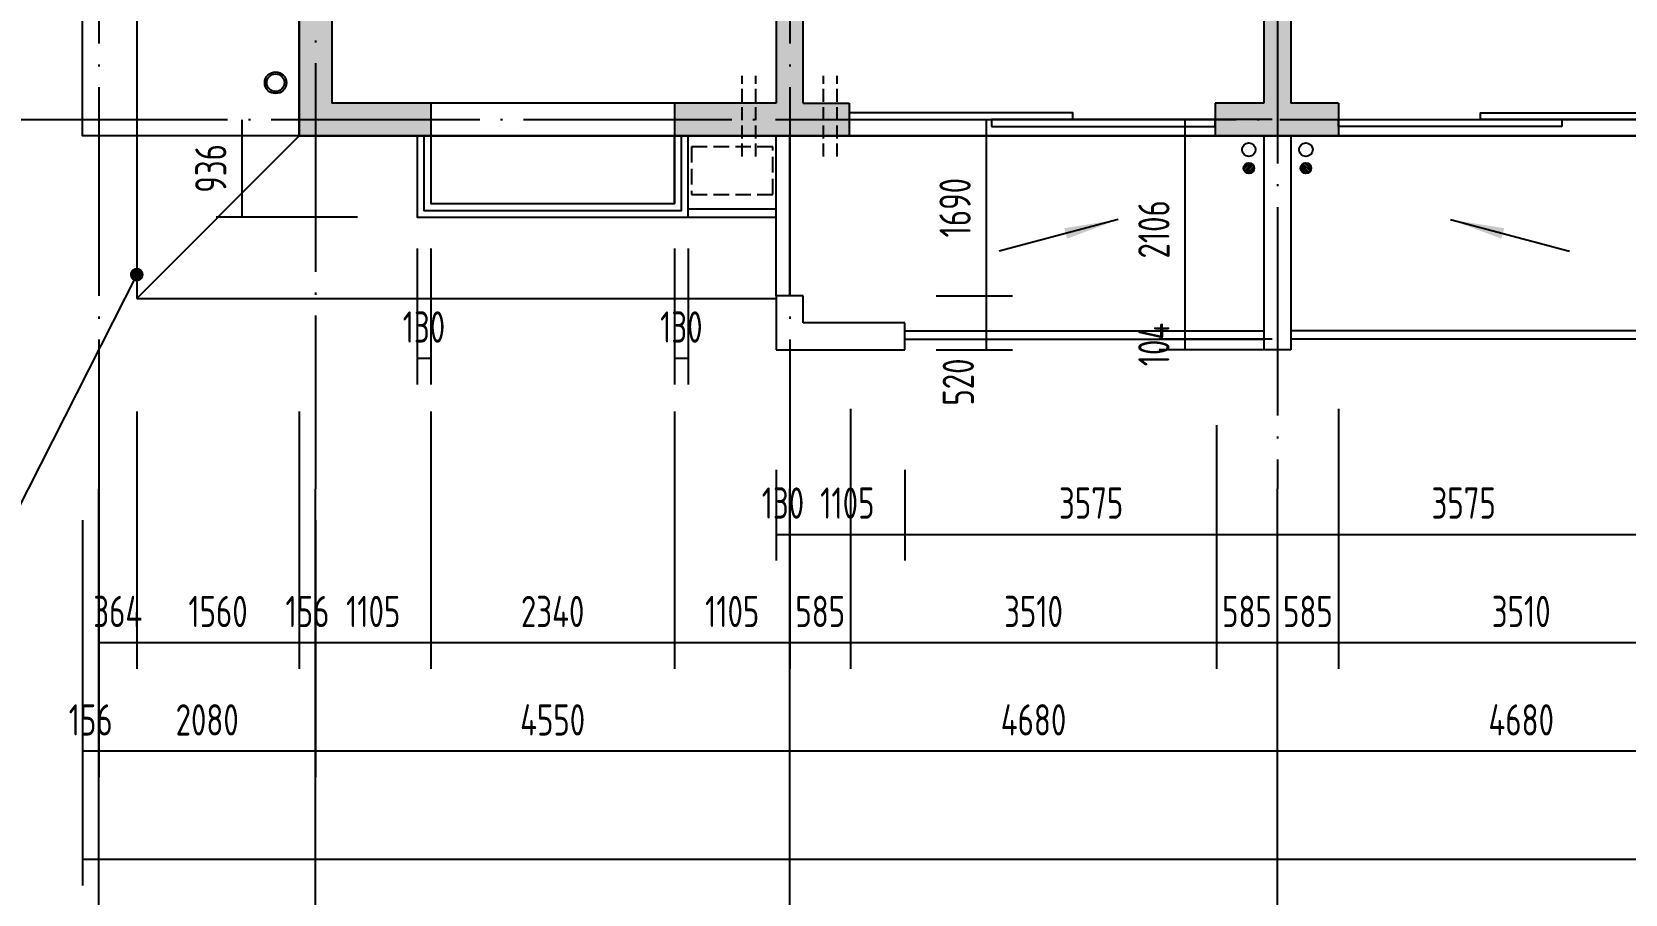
# Model space of a CAD drawing. Extents: x -726032 to 135930, y -151624 to 587044.
# Drawn here: x -712407 to -697117, y 542591 to 550864 of the extents above; entities that cross this region are included whole.
import ezdxf

# ---------------------------------------------------------------- set-up
doc = ezdxf.new("R2010")
doc.units = 0
doc.header["$LTSCALE"] = 1000
doc.header["$MEASUREMENT"] = 0
doc.linetypes.add('DASH', pattern=[0.35, 0.25, -0.1])
doc.linetypes.add('DOTE', pattern=[2.42, 2, -0.2, 0.02, -0.2])
doc.layers.get('0').update_dxf_attribs({"linetype": 'CONTINUOUS'})
doc.layers.get('DEFPOINTS').update_dxf_attribs({"color": 1, "linetype": 'CONTINUOUS'})
for name, color, linetype in [('AXIS', 245, 'CONTINUOUS'), ('COLUMN', 170, 'CONTINUOUS'), ('DOTE', 8, 'DOTE'), ('GROUND', 45, 'CONTINUOUS'), ('PUB_DIM', 245, 'CONTINUOUS'), ('ROOF', 4, 'CONTINUOUS'), ('WALL', 255, 'CONTINUOUS'), ('WINDOW', 155, 'CONTINUOUS'), ('引线', 213, 'CONTINUOUS'), ('空调', 245, 'CONTINUOUS'), ('雨水管', 20, 'CONTINUOUS')]:
    doc.layers.add(name, color=color, linetype=linetype)
doc.styles.add('DIM_FONT', font='isocp.shx', dxfattribs={"width": 0.8})
doc.dimstyles.new('AXIS', dxfattribs={"dimtxt": 300, "dimasz": 1, "dimexe": 250, "dimexo": 300, "dimgap": 150, "dimtad": 1, "dimdec": 0, "dimzin": 0, "dimdsep": 46, "dimtxsty": 'DIM_FONT', "dimcen": 0.09, "dimse1": 1, "dimse2": 1, "dimclrt": 142, "dimadec": 0, "dimazin": 0, "dimtfac": 1, "dimtdec": 0, "dimtix": 1, "dimtmove": 2, "dimatfit": 3, "dimfxl": 1, "dimtolj": 1, "dimtzin": 0, "dimarcsym": 0})
doc.dimstyles.new('DIMA', dxfattribs={"dimtxt": 300, "dimasz": 1, "dimexe": 250, "dimexo": 300, "dimgap": 150, "dimtad": 1, "dimdec": 0, "dimzin": 0, "dimdsep": 46, "dimtxsty": 'DIM_FONT', "dimcen": 0.09, "dimse1": 1, "dimclrt": 142, "dimadec": 0, "dimazin": 0, "dimtfac": 1, "dimtdec": 0, "dimtix": 1, "dimtmove": 2, "dimatfit": 3, "dimfxl": 1, "dimtolj": 1, "dimtzin": 0, "dimarcsym": 0})
doc.dimstyles.new('DIMB', dxfattribs={"dimtxt": 300, "dimasz": 1, "dimexe": 250, "dimexo": 300, "dimgap": 150, "dimtad": 1, "dimdec": 0, "dimzin": 0, "dimdsep": 46, "dimtxsty": 'DIM_FONT', "dimcen": 0.09, "dimse2": 1, "dimclrt": 142, "dimadec": 0, "dimazin": 0, "dimtfac": 1, "dimtdec": 0, "dimtix": 1, "dimtmove": 2, "dimatfit": 3, "dimfxl": 1, "dimtolj": 1, "dimtzin": 0, "dimarcsym": 0})
doc.dimstyles.new('DIMN', dxfattribs={"dimtxt": 300, "dimasz": 1, "dimexe": 250, "dimexo": 300, "dimgap": 150, "dimtad": 1, "dimdec": 0, "dimzin": 0, "dimdsep": 46, "dimtxsty": 'DIM_FONT', "dimcen": 0.09, "dimclrt": 142, "dimadec": 0, "dimazin": 0, "dimtfac": 1, "dimtdec": 0, "dimtix": 1, "dimtmove": 2, "dimatfit": 3, "dimfxl": 1, "dimtolj": 1, "dimtzin": 0, "dimarcsym": 0})

# ---------------------------------------------------------------- blocks, each defined once
blk = doc.blocks.new('*D513')
at = {"layer": 'AXIS', "color": 0, "lineweight": -2, "transparency": 16777216}
for p, q in [((-711920, 546180), (-711920, 542673)), ((-643241, 546180), (-643241, 542673)), ((-643242, 542923), (-711919, 542923))]:
    blk.add_line(p, q, dxfattribs=at)
at = {"layer": 'AXIS', "color": 0, "transparency": 16777216}
for points in [[(-711919, 542923), (-711919, 542923), (-711920, 542923)], [(-643242, 542923), (-643242, 542923), (-643241, 542923)]]:
    blk.add_solid(points, dxfattribs=at)
at = {"layer": 'DEFPOINTS', "color": 0, "transparency": 16777216}
for p in [(-711920, 546480), (-643241, 546480), (-711920, 542923)]:
    blk.add_point(p, dxfattribs=at)
at = {"layer": 'AXIS', "color": 142, "transparency": 16777216, "insert": (-677580, 543223), "char_height": 300, "attachment_point": 5, "style": 'DIM_FONT'}
blk.add_mtext('\\A1;68679', dxfattribs=at)
blk = doc.blocks.new('*D3342')
at = {"layer": 'AXIS', "color": 0, "lineweight": -2, "transparency": 16777216}
blk.add_line((-700455, 543963), (-705133, 543963), dxfattribs=at)
at = {"layer": 'AXIS', "color": 0, "transparency": 16777216}
for points in [[(-705133, 543963), (-705133, 543963), (-705134, 543963)], [(-700455, 543963), (-700455, 543963), (-700454, 543963)]]:
    blk.add_solid(points, dxfattribs=at)
at = {"layer": 'DEFPOINTS', "color": 0, "transparency": 16777216}
for p in [(-705134, 546480), (-700454, 546480), (-705134, 543963)]:
    blk.add_point(p, dxfattribs=at)
at = {"layer": 'AXIS', "color": 142, "transparency": 16777216, "insert": (-702794, 544263), "char_height": 300, "attachment_point": 5, "style": 'DIM_FONT'}
blk.add_mtext('\\A1;4680', dxfattribs=at)
blk = doc.blocks.new('*D1122')
at = {"layer": 'DEFPOINTS', "color": 0, "transparency": 16777216}
for p in [(-704549, 547546), (-701039, 547390), (-704549, 545003)]:
    blk.add_point(p, dxfattribs=at)
at = {"layer": 'PUB_DIM', "color": 0, "lineweight": -2, "transparency": 16777216}
for p, q in [((-704549, 547246), (-704549, 544753)), ((-701039, 547090), (-701039, 544753)), ((-701040, 545003), (-704548, 545003))]:
    blk.add_line(p, q, dxfattribs=at)
at = {"layer": 'PUB_DIM', "color": 0, "transparency": 16777216}
for points in [[(-704548, 545003), (-704548, 545003), (-704549, 545003)], [(-701040, 545003), (-701040, 545003), (-701039, 545003)]]:
    blk.add_solid(points, dxfattribs=at)
at = {"layer": 'PUB_DIM', "color": 142, "transparency": 16777216, "insert": (-702794, 545303), "char_height": 300, "attachment_point": 5, "style": 'DIM_FONT'}
blk.add_mtext('\\A1;3510', dxfattribs=at)
blk = doc.blocks.new('*D3745')
at = {"layer": 'DEFPOINTS', "color": 0, "transparency": 16777216}
for p in [(-704029, 546963), (-700454, 546963), (-700454, 546043)]:
    blk.add_point(p, dxfattribs=at)
at = {"layer": 'PUB_DIM', "color": 0, "lineweight": -2, "transparency": 16777216}
for p, q in [((-704029, 546663), (-704029, 545793)), ((-704028, 546043), (-700455, 546043))]:
    blk.add_line(p, q, dxfattribs=at)
at = {"layer": 'PUB_DIM', "color": 0, "transparency": 16777216}
for points in [[(-704028, 546043), (-704028, 546043), (-704029, 546043)], [(-700455, 546043), (-700455, 546043), (-700454, 546043)]]:
    blk.add_solid(points, dxfattribs=at)
at = {"layer": 'PUB_DIM', "color": 142, "transparency": 16777216, "insert": (-702241, 546343), "char_height": 300, "attachment_point": 5, "style": 'DIM_FONT'}
blk.add_mtext('\\A1;3575', dxfattribs=at)
blk = doc.blocks.new('*D1156')
at = {"layer": 'DEFPOINTS', "color": 0, "transparency": 16777216}
for p in [(-705134, 547546), (-704549, 547546), (-705134, 545003)]:
    blk.add_point(p, dxfattribs=at)
at = {"layer": 'PUB_DIM', "color": 0, "lineweight": -2, "transparency": 16777216}
for p, q in [((-705134, 547246), (-705134, 544753)), ((-704549, 547246), (-704549, 544753)), ((-705135, 545003), (-705136, 545003)), ((-704549, 545003), (-705134, 545003)), ((-704548, 545003), (-704547, 545003))]:
    blk.add_line(p, q, dxfattribs=at)
at = {"layer": 'PUB_DIM', "color": 0, "transparency": 16777216}
for points in [[(-705135, 545003), (-705135, 545003), (-705134, 545003)], [(-704548, 545003), (-704548, 545003), (-704549, 545003)]]:
    blk.add_solid(points, dxfattribs=at)
at = {"layer": 'PUB_DIM', "color": 142, "transparency": 16777216, "insert": (-704841, 545303), "char_height": 300, "attachment_point": 5, "style": 'DIM_FONT'}
blk.add_mtext('\\A1;585', dxfattribs=at)
blk = doc.blocks.new('*D3756')
at = {"layer": 'DEFPOINTS', "color": 0, "transparency": 16777216}
for p in [(-705264, 546963), (-705134, 546963), (-705134, 546043)]:
    blk.add_point(p, dxfattribs=at)
at = {"layer": 'PUB_DIM', "color": 0, "lineweight": -2, "transparency": 16777216}
for p, q in [((-705264, 546663), (-705264, 545793)), ((-705265, 546043), (-705266, 546043)), ((-705264, 546043), (-705134, 546043)), ((-705133, 546043), (-705132, 546043))]:
    blk.add_line(p, q, dxfattribs=at)
at = {"layer": 'PUB_DIM', "color": 0, "transparency": 16777216}
for points in [[(-705265, 546043), (-705265, 546043), (-705264, 546043)], [(-705133, 546043), (-705133, 546043), (-705134, 546043)]]:
    blk.add_solid(points, dxfattribs=at)
at = {"layer": 'PUB_DIM', "color": 142, "transparency": 16777216, "insert": (-705199, 546343), "char_height": 300, "attachment_point": 5, "style": 'DIM_FONT'}
blk.add_mtext('\\A1;130', dxfattribs=at)
blk = doc.blocks.new('*D2404')
at = {"layer": 'DEFPOINTS', "color": 0, "transparency": 16777216}
for p in [(-705134, 546963), (-704029, 546963), (-704029, 546043)]:
    blk.add_point(p, dxfattribs=at)
at = {"layer": 'PUB_DIM', "color": 0, "lineweight": -2, "transparency": 16777216}
for p, q in [((-704029, 546663), (-704029, 545793)), ((-705133, 546043), (-704030, 546043))]:
    blk.add_line(p, q, dxfattribs=at)
at = {"layer": 'PUB_DIM', "color": 0, "transparency": 16777216}
for points in [[(-705133, 546043), (-705133, 546043), (-705134, 546043)], [(-704030, 546043), (-704030, 546043), (-704029, 546043)]]:
    blk.add_solid(points, dxfattribs=at)
at = {"layer": 'PUB_DIM', "color": 142, "transparency": 16777216, "insert": (-704581, 546343), "char_height": 300, "attachment_point": 5, "style": 'DIM_FONT'}
blk.add_mtext('\\A1;1105', dxfattribs=at)
blk = doc.blocks.new('*D1161')
at = {"layer": 'DEFPOINTS', "color": 0, "transparency": 16777216}
for p in [(-708579, 547520), (-706239, 547520), (-708579, 545003)]:
    blk.add_point(p, dxfattribs=at)
at = {"layer": 'PUB_DIM', "color": 0, "lineweight": -2, "transparency": 16777216}
for p, q in [((-708579, 547220), (-708579, 544753)), ((-706239, 547220), (-706239, 544753)), ((-706240, 545003), (-708578, 545003))]:
    blk.add_line(p, q, dxfattribs=at)
at = {"layer": 'PUB_DIM', "color": 0, "transparency": 16777216}
for points in [[(-708578, 545003), (-708578, 545003), (-708579, 545003)], [(-706240, 545003), (-706240, 545003), (-706239, 545003)]]:
    blk.add_solid(points, dxfattribs=at)
at = {"layer": 'PUB_DIM', "color": 142, "transparency": 16777216, "insert": (-707409, 545303), "char_height": 300, "attachment_point": 5, "style": 'DIM_FONT'}
blk.add_mtext('\\A1;2340', dxfattribs=at)
blk = doc.blocks.new('*D1162')
at = {"layer": 'DEFPOINTS', "color": 0, "transparency": 16777216}
for p in [(-708709, 549086), (-708579, 549086), (-708579, 547732)]:
    blk.add_point(p, dxfattribs=at)
at = {"layer": 'PUB_DIM', "color": 0, "lineweight": -2, "transparency": 16777216}
for p, q in [((-708709, 548786), (-708709, 547482)), ((-708579, 548786), (-708579, 547482)), ((-708710, 547732), (-708711, 547732)), ((-708709, 547732), (-708579, 547732)), ((-708578, 547732), (-708577, 547732))]:
    blk.add_line(p, q, dxfattribs=at)
at = {"layer": 'PUB_DIM', "color": 0, "transparency": 16777216}
for points in [[(-708710, 547732), (-708710, 547732), (-708709, 547732)], [(-708578, 547732), (-708578, 547732), (-708579, 547732)]]:
    blk.add_solid(points, dxfattribs=at)
at = {"layer": 'PUB_DIM', "color": 142, "transparency": 16777216, "insert": (-708644, 548032), "char_height": 300, "attachment_point": 5, "style": 'DIM_FONT'}
blk.add_mtext('\\A1;130', dxfattribs=at)
blk = doc.blocks.new('*D1163')
at = {"layer": 'DEFPOINTS', "color": 0, "transparency": 16777216}
for p in [(-706239, 549086), (-706109, 549086), (-706109, 547732)]:
    blk.add_point(p, dxfattribs=at)
at = {"layer": 'PUB_DIM', "color": 0, "lineweight": -2, "transparency": 16777216}
for p, q in [((-706239, 548786), (-706239, 547482)), ((-706109, 548786), (-706109, 547482)), ((-706240, 547732), (-706241, 547732)), ((-706239, 547732), (-706109, 547732)), ((-706108, 547732), (-706107, 547732))]:
    blk.add_line(p, q, dxfattribs=at)
at = {"layer": 'PUB_DIM', "color": 0, "transparency": 16777216}
for points in [[(-706240, 547732), (-706240, 547732), (-706239, 547732)], [(-706108, 547732), (-706108, 547732), (-706109, 547732)]]:
    blk.add_solid(points, dxfattribs=at)
at = {"layer": 'PUB_DIM', "color": 142, "transparency": 16777216, "insert": (-706174, 548032), "char_height": 300, "attachment_point": 5, "style": 'DIM_FONT'}
blk.add_mtext('\\A1;130', dxfattribs=at)
blk = doc.blocks.new('*D2406')
at = {"layer": 'DEFPOINTS', "color": 0, "transparency": 16777216}
for p in [(-709840, 547520), (-709684, 547520), (-709840, 545003)]:
    blk.add_point(p, dxfattribs=at)
at = {"layer": 'PUB_DIM', "color": 0, "lineweight": -2, "transparency": 16777216}
for p, q in [((-709840, 547220), (-709840, 544753)), ((-709841, 545003), (-709842, 545003)), ((-709684, 545003), (-709840, 545003)), ((-709683, 545003), (-709682, 545003))]:
    blk.add_line(p, q, dxfattribs=at)
at = {"layer": 'PUB_DIM', "color": 0, "transparency": 16777216}
for points in [[(-709841, 545003), (-709841, 545003), (-709840, 545003)], [(-709683, 545003), (-709683, 545003), (-709684, 545003)]]:
    blk.add_solid(points, dxfattribs=at)
at = {"layer": 'PUB_DIM', "color": 142, "transparency": 16777216, "insert": (-709762, 545303), "char_height": 300, "attachment_point": 5, "style": 'DIM_FONT'}
blk.add_mtext('\\A1;156', dxfattribs=at)
blk = doc.blocks.new('*D1165')
at = {"layer": 'DEFPOINTS', "color": 0, "transparency": 16777216}
for p in [(-711764, 547520), (-711400, 547520), (-711764, 545003)]:
    blk.add_point(p, dxfattribs=at)
at = {"layer": 'PUB_DIM', "color": 0, "lineweight": -2, "transparency": 16777216}
for p, q in [((-711764, 547220), (-711764, 544753)), ((-711400, 547220), (-711400, 544753)), ((-711765, 545003), (-711766, 545003)), ((-711400, 545003), (-711764, 545003)), ((-711399, 545003), (-711398, 545003))]:
    blk.add_line(p, q, dxfattribs=at)
at = {"layer": 'PUB_DIM', "color": 0, "transparency": 16777216}
for points in [[(-711765, 545003), (-711765, 545003), (-711764, 545003)], [(-711399, 545003), (-711399, 545003), (-711400, 545003)]]:
    blk.add_solid(points, dxfattribs=at)
at = {"layer": 'PUB_DIM', "color": 142, "transparency": 16777216, "insert": (-711582, 545303), "char_height": 300, "attachment_point": 5, "style": 'DIM_FONT'}
blk.add_mtext('\\A1;364', dxfattribs=at)
blk = doc.blocks.new('*D1166')
at = {"layer": 'AXIS', "color": 0, "lineweight": -2, "transparency": 16777216}
for p, q in [((-711920, 546180), (-711920, 543713)), ((-711764, 546180), (-711764, 543713)), ((-711921, 543963), (-711922, 543963)), ((-711764, 543963), (-711920, 543963)), ((-711763, 543963), (-711762, 543963))]:
    blk.add_line(p, q, dxfattribs=at)
at = {"layer": 'AXIS', "color": 0, "transparency": 16777216}
for points in [[(-711921, 543963), (-711921, 543963), (-711920, 543963)], [(-711763, 543963), (-711763, 543963), (-711764, 543963)]]:
    blk.add_solid(points, dxfattribs=at)
at = {"layer": 'DEFPOINTS', "color": 0, "transparency": 16777216}
for p in [(-711920, 546480), (-711764, 546480), (-711920, 543963)]:
    blk.add_point(p, dxfattribs=at)
at = {"layer": 'AXIS', "color": 142, "transparency": 16777216, "insert": (-711842, 544263), "char_height": 300, "attachment_point": 5, "style": 'DIM_FONT'}
blk.add_mtext('\\A1;156', dxfattribs=at)
blk = doc.blocks.new('*D1167')
at = {"layer": 'AXIS', "color": 0, "lineweight": -2, "transparency": 16777216}
for p, q in [((-711764, 546180), (-711764, 543713)), ((-709684, 546180), (-709684, 543713)), ((-709685, 543963), (-711763, 543963))]:
    blk.add_line(p, q, dxfattribs=at)
at = {"layer": 'AXIS', "color": 0, "transparency": 16777216}
for points in [[(-711763, 543963), (-711763, 543963), (-711764, 543963)], [(-709685, 543963), (-709685, 543963), (-709684, 543963)]]:
    blk.add_solid(points, dxfattribs=at)
at = {"layer": 'DEFPOINTS', "color": 0, "transparency": 16777216}
for p in [(-711764, 546480), (-709684, 546480), (-711764, 543963)]:
    blk.add_point(p, dxfattribs=at)
at = {"layer": 'AXIS', "color": 142, "transparency": 16777216, "insert": (-710724, 544263), "char_height": 300, "attachment_point": 5, "style": 'DIM_FONT'}
blk.add_mtext('\\A1;2080', dxfattribs=at)
blk = doc.blocks.new('*D1168')
at = {"layer": 'DEFPOINTS', "color": 0, "transparency": 16777216}
for p in [(-711400, 547520), (-709840, 547520), (-711400, 545003)]:
    blk.add_point(p, dxfattribs=at)
at = {"layer": 'PUB_DIM', "color": 0, "lineweight": -2, "transparency": 16777216}
for p, q in [((-711400, 547220), (-711400, 544753)), ((-709840, 547220), (-709840, 544753)), ((-709841, 545003), (-711399, 545003))]:
    blk.add_line(p, q, dxfattribs=at)
at = {"layer": 'PUB_DIM', "color": 0, "transparency": 16777216}
for points in [[(-711399, 545003), (-711399, 545003), (-711400, 545003)], [(-709841, 545003), (-709841, 545003), (-709840, 545003)]]:
    blk.add_solid(points, dxfattribs=at)
at = {"layer": 'PUB_DIM', "color": 142, "transparency": 16777216, "insert": (-710620, 545303), "char_height": 300, "attachment_point": 5, "style": 'DIM_FONT'}
blk.add_mtext('\\A1;1560', dxfattribs=at)
blk = doc.blocks.new('*D3757')
at = {"layer": 'DEFPOINTS', "color": 0, "transparency": 16777216}
for p in [(-709684, 547520), (-708579, 547520), (-709684, 545003)]:
    blk.add_point(p, dxfattribs=at)
at = {"layer": 'PUB_DIM', "color": 0, "lineweight": -2, "transparency": 16777216}
for p, q in [((-708579, 547220), (-708579, 544753)), ((-708580, 545003), (-709683, 545003))]:
    blk.add_line(p, q, dxfattribs=at)
at = {"layer": 'PUB_DIM', "color": 0, "transparency": 16777216}
for points in [[(-709683, 545003), (-709683, 545003), (-709684, 545003)], [(-708580, 545003), (-708580, 545003), (-708579, 545003)]]:
    blk.add_solid(points, dxfattribs=at)
at = {"layer": 'PUB_DIM', "color": 142, "transparency": 16777216, "insert": (-709131, 545303), "char_height": 300, "attachment_point": 5, "style": 'DIM_FONT'}
blk.add_mtext('\\A1;1105', dxfattribs=at)
blk = doc.blocks.new('*D3758')
at = {"layer": 'DEFPOINTS', "color": 0, "transparency": 16777216}
for p in [(-710389, 550022), (-708981, 550022), (-708981, 549086)]:
    blk.add_point(p, dxfattribs=at)
at = {"layer": 'PUB_DIM', "color": 0, "lineweight": -2, "transparency": 16777216}
for p, q in [((-710389, 549087), (-710389, 550021)), ((-709281, 549086), (-710639, 549086))]:
    blk.add_line(p, q, dxfattribs=at)
at = {"layer": 'PUB_DIM', "color": 0, "transparency": 16777216}
for points in [[(-710389, 550021), (-710388, 550021), (-710389, 550022)], [(-710389, 549087), (-710388, 549087), (-710389, 549086)]]:
    blk.add_solid(points, dxfattribs=at)
at = {"layer": 'PUB_DIM', "color": 142, "transparency": 16777216, "insert": (-710689, 549554), "char_height": 300, "attachment_point": 5, "rotation": 90, "style": 'DIM_FONT'}
blk.add_mtext('\\A1;936', dxfattribs=at)
blk = doc.blocks.new('*D3358')
at = {"layer": 'AXIS', "color": 0, "lineweight": -2, "transparency": 16777216}
blk.add_line((-705135, 543963), (-709683, 543963), dxfattribs=at)
at = {"layer": 'AXIS', "color": 0, "transparency": 16777216}
for points in [[(-709683, 543963), (-709683, 543963), (-709684, 543963)], [(-705135, 543963), (-705135, 543963), (-705134, 543963)]]:
    blk.add_solid(points, dxfattribs=at)
at = {"layer": 'DEFPOINTS', "color": 0, "transparency": 16777216}
for p in [(-709684, 546480), (-705134, 546480), (-709684, 543963)]:
    blk.add_point(p, dxfattribs=at)
at = {"layer": 'AXIS', "color": 142, "transparency": 16777216, "insert": (-707409, 544263), "char_height": 300, "attachment_point": 5, "style": 'DIM_FONT'}
blk.add_mtext('\\A1;4550', dxfattribs=at)
blk = doc.blocks.new('*D2411')
at = {"layer": 'DEFPOINTS', "color": 0, "transparency": 16777216}
for p in [(-705134, 547546), (-706239, 547520), (-706239, 545003)]:
    blk.add_point(p, dxfattribs=at)
at = {"layer": 'PUB_DIM', "color": 0, "lineweight": -2, "transparency": 16777216}
for p, q in [((-706239, 547220), (-706239, 544753)), ((-705135, 545003), (-706238, 545003))]:
    blk.add_line(p, q, dxfattribs=at)
at = {"layer": 'PUB_DIM', "color": 0, "transparency": 16777216}
for points in [[(-706238, 545003), (-706238, 545003), (-706239, 545003)], [(-705135, 545003), (-705135, 545003), (-705134, 545003)]]:
    blk.add_solid(points, dxfattribs=at)
at = {"layer": 'PUB_DIM', "color": 142, "transparency": 16777216, "insert": (-705686, 545303), "char_height": 300, "attachment_point": 5, "style": 'DIM_FONT'}
blk.add_mtext('\\A1;1105', dxfattribs=at)
blk = doc.blocks.new('*D2558')
at = {"layer": 'DEFPOINTS', "color": 0, "transparency": 16777216}
for p in [(-701039, 547390), (-700454, 547390), (-701039, 545003)]:
    blk.add_point(p, dxfattribs=at)
at = {"layer": 'PUB_DIM', "color": 0, "lineweight": -2, "transparency": 16777216}
for p, q in [((-701039, 547090), (-701039, 544753)), ((-701040, 545003), (-701041, 545003)), ((-700454, 545003), (-701039, 545003)), ((-700453, 545003), (-700452, 545003))]:
    blk.add_line(p, q, dxfattribs=at)
at = {"layer": 'PUB_DIM', "color": 0, "transparency": 16777216}
for points in [[(-701040, 545003), (-701040, 545003), (-701039, 545003)], [(-700453, 545003), (-700453, 545003), (-700454, 545003)]]:
    blk.add_solid(points, dxfattribs=at)
at = {"layer": 'PUB_DIM', "color": 142, "transparency": 16777216, "insert": (-700746, 545303), "char_height": 300, "attachment_point": 5, "style": 'DIM_FONT'}
blk.add_mtext('\\A1;585', dxfattribs=at)
blk = doc.blocks.new('*D3803')
at = {"layer": 'DEFPOINTS', "color": 0, "transparency": 16777216}
for p in [(-699869, 547546), (-700454, 547390), (-700454, 545003)]:
    blk.add_point(p, dxfattribs=at)
at = {"layer": 'PUB_DIM', "color": 0, "lineweight": -2, "transparency": 16777216}
for p, q in [((-699869, 547246), (-699869, 544753)), ((-700455, 545003), (-700456, 545003)), ((-699869, 545003), (-700454, 545003)), ((-699868, 545003), (-699867, 545003))]:
    blk.add_line(p, q, dxfattribs=at)
at = {"layer": 'PUB_DIM', "color": 0, "transparency": 16777216}
for points in [[(-700455, 545003), (-700455, 545003), (-700454, 545003)], [(-699868, 545003), (-699868, 545003), (-699869, 545003)]]:
    blk.add_solid(points, dxfattribs=at)
at = {"layer": 'PUB_DIM', "color": 142, "transparency": 16777216, "insert": (-700161, 545303), "char_height": 300, "attachment_point": 5, "style": 'DIM_FONT'}
blk.add_mtext('\\A1;585', dxfattribs=at)
blk = doc.blocks.new('*D3387')
at = {"layer": 'AXIS', "color": 0, "lineweight": -2, "transparency": 16777216}
blk.add_line((-695775, 543963), (-700453, 543963), dxfattribs=at)
at = {"layer": 'AXIS', "color": 0, "transparency": 16777216}
for points in [[(-700453, 543963), (-700453, 543963), (-700454, 543963)], [(-695775, 543963), (-695775, 543963), (-695774, 543963)]]:
    blk.add_solid(points, dxfattribs=at)
at = {"layer": 'DEFPOINTS', "color": 0, "transparency": 16777216}
for p in [(-700454, 546480), (-695774, 546480), (-700454, 543963)]:
    blk.add_point(p, dxfattribs=at)
at = {"layer": 'AXIS', "color": 142, "transparency": 16777216, "insert": (-698114, 544263), "char_height": 300, "attachment_point": 5, "style": 'DIM_FONT'}
blk.add_mtext('\\A1;4680', dxfattribs=at)
blk = doc.blocks.new('*D1301')
at = {"layer": 'DEFPOINTS', "color": 0, "transparency": 16777216}
for p in [(-699869, 547546), (-696359, 547546), (-699869, 545003)]:
    blk.add_point(p, dxfattribs=at)
at = {"layer": 'PUB_DIM', "color": 0, "lineweight": -2, "transparency": 16777216}
for p, q in [((-699869, 547246), (-699869, 544753)), ((-696359, 547246), (-696359, 544753)), ((-696360, 545003), (-699868, 545003))]:
    blk.add_line(p, q, dxfattribs=at)
at = {"layer": 'PUB_DIM', "color": 0, "transparency": 16777216}
for points in [[(-699868, 545003), (-699868, 545003), (-699869, 545003)], [(-696360, 545003), (-696360, 545003), (-696359, 545003)]]:
    blk.add_solid(points, dxfattribs=at)
at = {"layer": 'PUB_DIM', "color": 142, "transparency": 16777216, "insert": (-698114, 545303), "char_height": 300, "attachment_point": 5, "style": 'DIM_FONT'}
blk.add_mtext('\\A1;3510', dxfattribs=at)
blk = doc.blocks.new('*D2559')
at = {"layer": 'DEFPOINTS', "color": 0, "transparency": 16777216}
for p in [(-700454, 546963), (-696879, 546963), (-696879, 546043)]:
    blk.add_point(p, dxfattribs=at)
at = {"layer": 'PUB_DIM', "color": 0, "lineweight": -2, "transparency": 16777216}
for p, q in [((-696879, 546663), (-696879, 545793)), ((-700453, 546043), (-696880, 546043))]:
    blk.add_line(p, q, dxfattribs=at)
at = {"layer": 'PUB_DIM', "color": 0, "transparency": 16777216}
for points in [[(-700453, 546043), (-700453, 546043), (-700454, 546043)], [(-696880, 546043), (-696880, 546043), (-696879, 546043)]]:
    blk.add_solid(points, dxfattribs=at)
at = {"layer": 'PUB_DIM', "color": 142, "transparency": 16777216, "insert": (-698666, 546343), "char_height": 300, "attachment_point": 5, "style": 'DIM_FONT'}
blk.add_mtext('\\A1;3575', dxfattribs=at)
blk = doc.blocks.new('_ARROW')
blk.add_solid([(0, 0), (-1, 0.1), (-1, -0.1)])
blk = doc.blocks.new('*D3968')
at = {"layer": 'DEFPOINTS', "color": 0, "transparency": 16777216}
for p in [(-704029, 548332), (-704029, 547812), (-703247, 547812)]:
    blk.add_point(p, dxfattribs=at)
at = {"layer": 'PUB_DIM', "color": 0, "lineweight": -2, "transparency": 16777216}
for p, q in [((-703729, 548332), (-702997, 548332)), ((-703247, 548331), (-703247, 547813)), ((-703729, 547812), (-702997, 547812))]:
    blk.add_line(p, q, dxfattribs=at)
at = {"layer": 'PUB_DIM', "color": 0, "transparency": 16777216}
for points in [[(-703247, 548331), (-703246, 548331), (-703247, 548332)], [(-703247, 547813), (-703246, 547813), (-703247, 547812)]]:
    blk.add_solid(points, dxfattribs=at)
at = {"layer": 'PUB_DIM', "color": 142, "transparency": 16777216, "insert": (-703516, 547504), "char_height": 300, "attachment_point": 5, "rotation": 90, "style": 'DIM_FONT'}
blk.add_mtext('\\A1;520', dxfattribs=at)
blk = doc.blocks.new('*D3967')
at = {"layer": 'DEFPOINTS', "color": 0, "transparency": 16777216}
for p in [(-704029, 550022), (-704029, 548332), (-703247, 548332)]:
    blk.add_point(p, dxfattribs=at)
at = {"layer": 'PUB_DIM', "color": 0, "lineweight": -2, "transparency": 16777216}
for p, q in [((-703729, 550022), (-702997, 550022)), ((-703247, 550021), (-703247, 548333)), ((-703729, 548332), (-702997, 548332))]:
    blk.add_line(p, q, dxfattribs=at)
at = {"layer": 'PUB_DIM', "color": 0, "transparency": 16777216}
for points in [[(-703247, 550021), (-703246, 550021), (-703247, 550022)], [(-703247, 548333), (-703246, 548333), (-703247, 548332)]]:
    blk.add_solid(points, dxfattribs=at)
at = {"layer": 'PUB_DIM', "color": 142, "transparency": 16777216, "insert": (-703547, 549177), "char_height": 300, "attachment_point": 5, "rotation": 90, "style": 'DIM_FONT'}
blk.add_mtext('\\A1;1690', dxfattribs=at)
blk = doc.blocks.new('*D3965')
at = {"layer": 'DEFPOINTS', "color": 0, "transparency": 16777216}
for p in [(-701339, 550022), (-700205, 550022), (-700205, 547916)]:
    blk.add_point(p, dxfattribs=at)
at = {"layer": 'PUB_DIM', "color": 0, "lineweight": -2, "transparency": 16777216}
for p, q in [((-700505, 550022), (-701589, 550022)), ((-701339, 547917), (-701339, 550021)), ((-700505, 547916), (-701589, 547916))]:
    blk.add_line(p, q, dxfattribs=at)
at = {"layer": 'PUB_DIM', "color": 0, "transparency": 16777216}
for points in [[(-701339, 550021), (-701338, 550021), (-701339, 550022)], [(-701339, 547917), (-701338, 547917), (-701339, 547916)]]:
    blk.add_solid(points, dxfattribs=at)
at = {"layer": 'PUB_DIM', "color": 142, "transparency": 16777216, "insert": (-701639, 548969), "char_height": 300, "attachment_point": 5, "rotation": 90, "style": 'DIM_FONT'}
blk.add_mtext('\\A1;2106', dxfattribs=at)
blk = doc.blocks.new('*D3966')
at = {"layer": 'DEFPOINTS', "color": 0, "transparency": 16777216}
for p in [(-701339, 547916), (-700205, 547916), (-700205, 547812)]:
    blk.add_point(p, dxfattribs=at)
at = {"layer": 'PUB_DIM', "color": 0, "lineweight": -2, "transparency": 16777216}
for p, q in [((-700505, 547916), (-701589, 547916)), ((-701339, 547917), (-701339, 547918)), ((-701339, 547812), (-701339, 547916)), ((-700505, 547812), (-701589, 547812)), ((-701339, 547811), (-701339, 547810))]:
    blk.add_line(p, q, dxfattribs=at)
at = {"layer": 'PUB_DIM', "color": 0, "transparency": 16777216}
for points in [[(-701339, 547917), (-701338, 547917), (-701339, 547916)], [(-701339, 547811), (-701338, 547811), (-701339, 547812)]]:
    blk.add_solid(points, dxfattribs=at)
at = {"layer": 'PUB_DIM', "color": 142, "transparency": 16777216, "insert": (-701639, 547864), "char_height": 300, "attachment_point": 5, "rotation": 90, "style": 'DIM_FONT'}
blk.add_mtext('\\A1;104', dxfattribs=at)

msp = doc.modelspace()

# ---------------------------------------------------------------- hatches: boundary and pattern name
at = {"layer": '雨水管'}
h = msp.add_hatch(dxfattribs=at)
h.set_pattern_fill('ANSI31', color=256, scale=130, style=0)
h.set_pattern_definition([(45, (-1221483.375, 891587.842), (-11.4904852, 11.4904852), [])])
h.paths.add_polyline_path([(-700779.6, 549556.1, 1), (-700675.6, 549556.1, 1)])
h = msp.add_hatch(dxfattribs=at)
h.set_pattern_fill('ANSI31', color=256, scale=130, style=0)
h.set_pattern_definition([(135, (-179424.36, 891587.842), (11.4904852, 11.4904852), [])])
h.paths.add_polyline_path([(-700232.2, 549556.1, 1), (-700128.2, 549556.1, 1)])

# ---------------------------------------------------------------- linework, layer by layer
for points in [[(-711919.9, 574748.4), (-689143.9, 574748.4), (-689143.9, 549866.4), (-711919.9, 549866.4)], [(-711919.9, 557666.4), (-709839.9, 557666.4), (-709839.9, 549866.4), (-691067.9, 549866.4), (-691067.9, 557666.4), (-689143.9, 557666.4), (-689143.9, 567858.4), (-698581.9, 567858.4), (-698581.9, 572408.4), (-702377.9, 572408.4), (-702377.9, 567858.4), (-711919.9, 567858.4)]]:
    msp.add_lwpolyline(points, close=True)
at = {"layer": 'AXIS'}
for p, q in [((-711763.9, 542402.9), (-711763.9, 546480.4)), ((-709683.9, 542402.9), (-709683.9, 546480.4)), ((-705133.9, 542402.9), (-705133.9, 546480.4)), ((-700453.9, 542402.9), (-700453.9, 546480.4))]:
    msp.add_line(p, q, dxfattribs=at)
at = {"layer": 'COLUMN'}
for points in [[(-709839.9, 553272.4), (-709839.9, 549866.4), (-709527.9, 553272.4), (-709527.9, 549866.4)], [(-705263.9, 550178.4), (-705263.9, 552102.4), (-705003.9, 550178.4), (-705003.9, 552102.4)], [(-700583.9, 550178.4), (-700583.9, 551582.4), (-700323.9, 550178.4), (-700323.9, 551582.4)], [(-709527.9, 550178.4), (-709527.9, 549866.4), (-708578.9, 550178.4), (-708578.9, 549866.4)], [(-706238.9, 550178.4), (-706238.9, 549866.4), (-704548.9, 550178.4), (-704548.9, 549866.4)], [(-701038.9, 550178.4), (-701038.9, 549866.4), (-699868.9, 550178.4), (-699868.9, 549866.4)]]:
    msp.add_solid(points, dxfattribs=at)
at = {"layer": 'DOTE'}
for p, q in [((-711763.9, 576952), (-711763.9, 546480.4)), ((-705133.9, 576952), (-705133.9, 546480.4)), ((-700453.9, 558862.4), (-700453.9, 546480.4)), ((-709683.9, 557822.4), (-709683.9, 546480.4)), ((-712529.2, 550022.4), (-642897.4, 550022.4))]:
    msp.add_line(p, q, dxfattribs=at)
at = {"layer": 'GROUND'}
for p, q in [((-711399.9, 556106.4), (-711399.9, 548306.4)), ((-711399.9, 548306.4), (-709839.9, 549866.4)), ((-704561.9, 549866.4), (-701051.9, 549866.4)), ((-696358.9, 549866.4), (-699868.9, 549866.4)), ((-711399.9, 548306.4), (-705263.9, 548306.4))]:
    msp.add_line(p, q, dxfattribs=at)
at = {"layer": 'ROOF'}
for p, q in [((-705263.9, 548332.2), (-705263.9, 549866.4)), ((-705133.9, 548332.2), (-705133.9, 549866.4)), ((-706108.9, 549164.4), (-705263.9, 549164.4)), ((-706108.9, 549086.4), (-705263.9, 549086.4))]:
    msp.add_line(p, q, dxfattribs=at)
for points in [[(-704028.9, 547994.2), (-700583.9, 547994.2)], [(-696878.9, 547994.2), (-700323.9, 547994.2)], [(-704028.9, 547916.2), (-700583.9, 547916.2)], [(-696878.9, 547916.2), (-700323.9, 547916.2)]]:
    msp.add_lwpolyline(points, dxfattribs=at)
at = {"layer": 'WALL'}
for p, q in [((-700323.9, 558732.4), (-700323.9, 550178.4)), ((-709839.9, 549866.4), (-709839.9, 556652.4)), ((-705003.9, 550178.4), (-705003.9, 556366.4)), ((-700583.9, 556054.4), (-700583.9, 550178.4)), ((-709523.8, 550178.4), (-709523.7, 555274.4)), ((-705263.9, 555274.4), (-705263.9, 550178.4)), ((-708578.9, 550178.4), (-709527.9, 550178.4)), ((-708578.9, 550178.4), (-708578.9, 549866.4)), ((-706238.9, 550178.4), (-706238.9, 549866.4)), ((-705263.9, 550178.4), (-706238.9, 550178.4)), ((-705003.9, 550178.4), (-704561.9, 550178.4)), ((-704561.9, 550178.4), (-704561.9, 549866.4)), ((-700583.9, 550178.4), (-701051.9, 550178.4)), ((-701051.9, 550178.4), (-701051.9, 549866.4)), ((-699868.9, 550178.4), (-700323.9, 550178.4)), ((-699868.9, 550178.4), (-699868.9, 549866.4)), ((-708578.9, 549866.4), (-709839.9, 549866.4)), ((-704561.9, 549866.4), (-706238.9, 549866.4)), ((-700583.9, 549866.4), (-701051.9, 549866.4)), ((-700583.9, 549866.4), (-700583.9, 547812.4)), ((-700323.9, 549866.4), (-699868.9, 549866.4)), ((-700323.9, 549866.4), (-700323.9, 547812.4)), ((-700323.9, 547812.4), (-700583.9, 547812.4))]:
    msp.add_line(p, q, dxfattribs=at)
at = {"layer": 'WALL', "color": 255}
for p, q in [((-705263.9, 548332.2), (-705263.9, 547812.2)), ((-705003.9, 548072.2), (-705003.9, 548332.2)), ((-704028.9, 548072.2), (-705003.9, 548072.2)), ((-704028.9, 547812.2), (-704028.9, 548072.2)), ((-705263.9, 547812.2), (-704028.9, 547812.2))]:
    msp.add_line(p, q, dxfattribs=at)
at = {"layer": 'WALL', "color": 0}
msp.add_line((-705003.9, 548332.2), (-705263.9, 548332.2), dxfattribs=at)
at = {"layer": 'WINDOW'}
msp.add_line((-706238.9, 550178.4), (-708578.9, 550178.4), dxfattribs=at)
for points in [[(-704561.9, 550022.4), (-702416.9, 550022.4), (-702416.9, 550087.4), (-704561.9, 550087.4)], [(-703196.9, 549957.4), (-701051.9, 549957.4), (-701051.9, 550022.4), (-703196.9, 550022.4)], [(-697723.9, 549957.4), (-699868.9, 549957.4), (-699868.9, 550022.4), (-697723.9, 550022.4)], [(-696358.9, 550022.4), (-698503.9, 550022.4), (-698503.9, 550087.4), (-696358.9, 550087.4)]]:
    msp.add_lwpolyline(points, close=True, dxfattribs=at)
for points in [[(-708708.9, 549866.4), (-708708.9, 549086.4), (-706108.9, 549086.4), (-706108.9, 549866.4)], [(-708643.9, 549866.4), (-708643.9, 549151.4), (-706173.9, 549151.4), (-706173.9, 549866.4)], [(-708578.9, 549866.4), (-708578.9, 549216.4), (-706238.9, 549216.4), (-706238.9, 549866.4)], [(-706238.9, 549866.4), (-706238.9, 549216.4)]]:
    msp.add_lwpolyline(points, dxfattribs=at)
at = {"layer": '引线', "const_width": 64.7}
msp.add_lwpolyline([(-711432.5, 548534.9, 1), (-711367.2, 548534.9, 1)], format="xyb", close=True, dxfattribs=at)
at = {"layer": '引线'}
msp.add_lwpolyline([(-711399.9, 548534.9), (-712672.7, 546025.8), (-716195.2, 546025.8)], dxfattribs=at)
at = {"layer": '空调', "linetype": 'DASH', "ltscale": 0.5}
for p, q in [((-705588.9, 549666.7), (-705588.9, 550440.5)), ((-705458.9, 549666.7), (-705458.9, 550440.5)), ((-704808.9, 549666.7), (-704808.9, 550440.5)), ((-704678.9, 549666.7), (-704678.9, 550440.5))]:
    msp.add_line(p, q, dxfattribs=at)
at = {"layer": '空调', "linetype": 'DASH', "ltscale": 0.6}
msp.add_lwpolyline([(-706075.7, 549305), (-705295.7, 549305), (-705295.7, 549760), (-706075.7, 549760)], close=True, dxfattribs=at)
at = {"layer": '雨水管'}
for points in [[(-701983, 549062.8), (-703125, 548760.8)], [(-698793.3, 549062.8), (-697651.3, 548760.8)]]:
    msp.add_lwpolyline(points, dxfattribs=at)
for centre, radius in [((-710067.5, 550376), 104), ((-710067.5, 550376), 84.5), ((-700727.6, 549733.7), 65), ((-700180.2, 549733.7), 65), ((-700727.6, 549556.1), 52), ((-700180.2, 549556.1), 52)]:
    msp.add_circle(centre, radius, dxfattribs=at)

# ---------------------------------------------------------------- block references
for p, xscale, yscale, zscale, rotation in [((-701983, 549062.8), 519.9999999999976, 519.9999999999976, 519.9999999999976, 14.8153817559993), ((-698793.3, 549062.8), -519.9999999999976, 520, 520, 345.1846182440007)]:
    msp.add_blockref('_ARROW', p, dxfattribs=dict(at, xscale=xscale, yscale=yscale, zscale=zscale, rotation=rotation))

# ---------------------------------------------------------------- dimensions: what is measured, and where the dimension line sits
at = {"layer": 'AXIS'}
for base, p1, p2, dimstyle, picture, middle in [((-711919.9, 543962.9), (-711763.9, 546480.4), (-711919.9, 546480.4), 'DIMN', '*D1166', (-711841.9, 544262.9)), ((-711763.9, 543962.9), (-709683.9, 546480.4), (-711763.9, 546480.4), 'DIMN', '*D1167', (-710723.9, 544263)), ((-709683.9, 543962.9), (-705133.9, 546480.4), (-709683.9, 546480.4), 'AXIS', '*D3358', (-707408.9, 544262.9)), ((-705133.9, 543962.9), (-700453.9, 546480.4), (-705133.9, 546480.4), 'AXIS', '*D3342', (-702793.9, 544262.9)), ((-700453.9, 543962.9), (-695773.9, 546480.4), (-700453.9, 546480.4), 'AXIS', '*D3387', (-698113.9, 544262.9))]:
    dim = msp.add_linear_dim(base=base, p1=p1, p2=p2, dimstyle=dimstyle, dxfattribs=at)
    dim.commit()
    dim.dimension.update_dxf_attribs({"geometry": picture, "text_midpoint": middle})
dim = msp.add_aligned_dim(p1=(-643240.9, 546480.4), p2=(-711919.9, 546480.4), distance=3557.4, dimstyle='DIMN', dxfattribs=at)
dim.commit()
dim.dimension.update_dxf_attribs({"geometry": '*D513', "text_midpoint": (-677580.4, 543222.9)})
at = {"layer": 'PUB_DIM'}
for base, p1, p2, dimstyle, picture, middle in [((-710388.6, 550022.4), (-708981.3, 549086.4), (-708981.3, 550022.4), 'DIMB', '*D3758', (-710688.6, 549554.4)), ((-703246.7, 548332.2), (-704029.2, 550022.4), (-704029.2, 548332.2), 'DIMN', '*D3967', (-703546.7, 549177.3)), ((-701338.6, 550022.4), (-700205.2, 547916.2), (-700205.2, 550022.4), 'DIMN', '*D3965', (-701638.6, 548969.3)), ((-701338.6, 547916.2), (-700205.2, 547812.4), (-700205.2, 547916.2), 'DIMN', '*D3966', (-701638.6, 547864.3))]:
    dim = msp.add_linear_dim(base=base, p1=p1, p2=p2, angle=90, dimstyle=dimstyle, dxfattribs=at)
    dim.commit()
    dim.dimension.update_dxf_attribs({"geometry": picture, "text_midpoint": middle})
for base, p1, p2, dimstyle, picture, middle in [((-708578.9, 547731.9), (-708708.9, 549086.4), (-708578.9, 549086.4), 'DIMN', '*D1162', (-708643.9, 548031.9)), ((-706108.9, 547731.9), (-706238.9, 549086.4), (-706108.9, 549086.4), 'DIMN', '*D1163', (-706173.9, 548031.9)), ((-706238.9, 545002.9), (-705133.9, 547546.4), (-706238.9, 547520.4), 'DIMA', '*D2411', (-705686.4, 545302.9)), ((-705133.9, 545002.9), (-704548.9, 547546.4), (-705133.9, 547546.4), 'DIMN', '*D1156', (-704841.4, 545302.9)), ((-704548.9, 545002.9), (-701038.9, 547390.4), (-704548.9, 547546.4), 'DIMN', '*D1122', (-702793.9, 545302.9)), ((-700453.9, 545002.9), (-699868.9, 547546.4), (-700453.9, 547390.4), 'DIMB', '*D3803', (-700161.4, 545302.9)), ((-699868.9, 545002.9), (-696358.9, 547546.4), (-699868.9, 547546.4), 'DIMN', '*D1301', (-698113.9, 545302.9)), ((-711763.9, 545002.9), (-711399.9, 547520.4), (-711763.9, 547520.4), 'DIMN', '*D1165', (-711581.9, 545302.9)), ((-711399.9, 545002.9), (-709839.9, 547520.4), (-711399.9, 547520.4), 'DIMN', '*D1168', (-710619.9, 545302.9)), ((-709839.9, 545002.9), (-709683.9, 547520.4), (-709839.9, 547520.4), 'DIMA', '*D2406', (-709761.9, 545302.9)), ((-709683.9, 545002.9), (-708578.9, 547520.4), (-709683.9, 547520.4), 'DIMB', '*D3757', (-709131.4, 545302.9)), ((-708578.9, 545002.9), (-706238.9, 547520.4), (-708578.9, 547520.4), 'DIMN', '*D1161', (-707408.9, 545303)), ((-701038.9, 545002.9), (-700453.9, 547390.4), (-701038.9, 547390.4), 'DIMA', '*D2558', (-700746.4, 545302.9)), ((-705133.9, 546042.9), (-705263.9, 546962.8), (-705133.9, 546962.8), 'DIMB', '*D3756', (-705198.9, 546342.9)), ((-704028.9, 546042.9), (-705133.9, 546962.8), (-704028.9, 546962.8), 'DIMA', '*D2404', (-704581.4, 546342.9)), ((-700453.9, 546042.9), (-704028.9, 546962.8), (-700453.9, 546962.8), 'DIMB', '*D3745', (-702241.4, 546342.9)), ((-696878.9, 546042.9), (-700453.9, 546962.8), (-696878.9, 546962.8), 'DIMA', '*D2559', (-698666.4, 546342.9))]:
    dim = msp.add_linear_dim(base=base, p1=p1, p2=p2, dimstyle=dimstyle, dxfattribs=at)
    dim.commit()
    dim.dimension.update_dxf_attribs({"geometry": picture, "text_midpoint": middle})
dim = msp.add_linear_dim(base=(-703246.7, 547812.2), p1=(-704029.2, 548332.2), p2=(-704029.2, 547812.2), angle=90, dimstyle='DIMN', dxfattribs=at)
dim.commit()
dim.dimension.update_dxf_attribs({"geometry": '*D3968', "text_midpoint": (-703515.9, 547503.9), "dimtype": 160})

doc.saveas('drawing.dxf')
